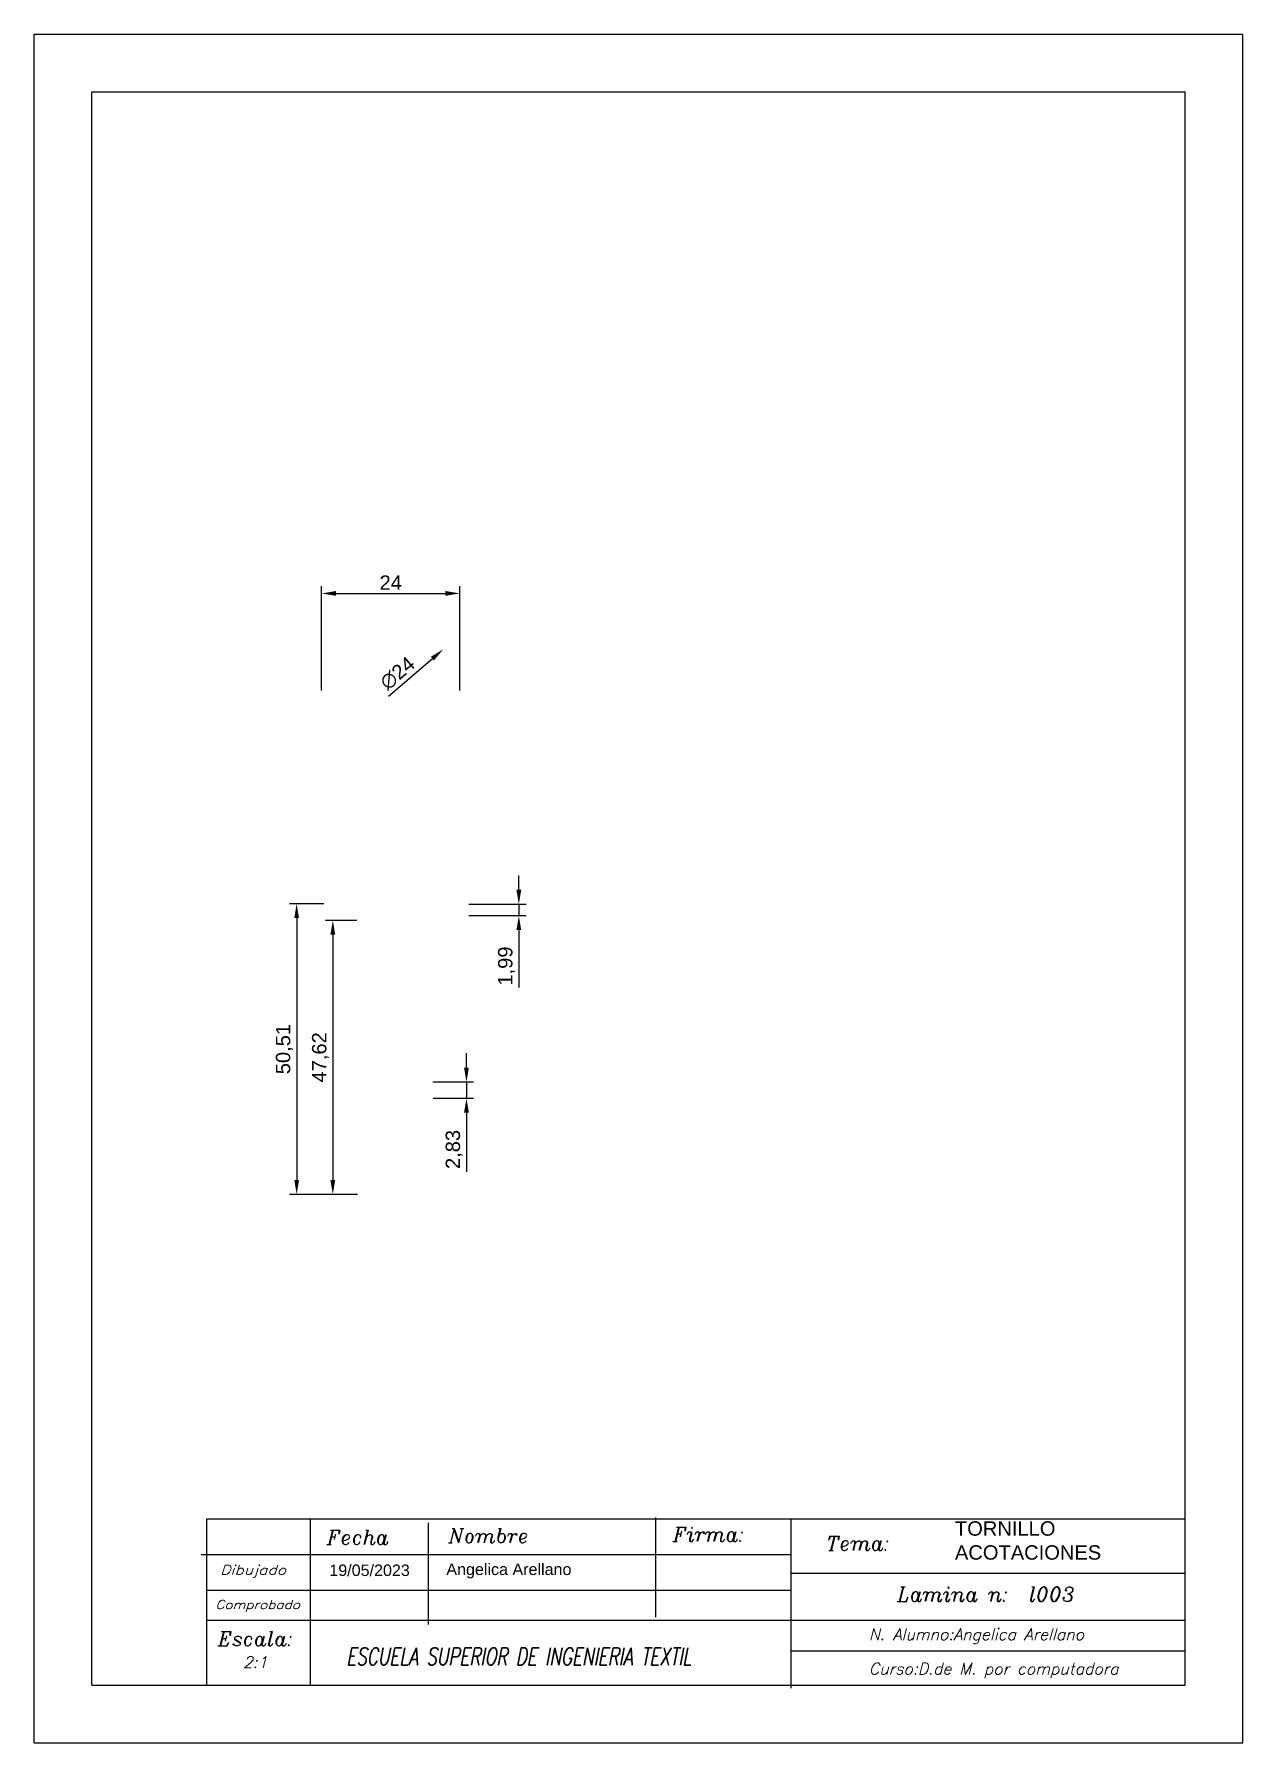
# Model space of a CAD drawing. Header units: millimetres. Extents: x 187 to 397, y 168 to 465.
import ezdxf
from ezdxf.enums import TextEntityAlignment as Align

# ---------------------------------------------------------------- set-up
doc = ezdxf.new("R2010")
doc.units = ezdxf.units.MM
doc.styles.add('ITALIC', font='italic', dxfattribs={"height": 2})
doc.styles.add('ITALICC', font='italicc', dxfattribs={"height": 3})
doc.styles.get("Standard").update_dxf_attribs({"font": 'arial.ttf'})
doc.dimstyles.new('ISO-25', dxfattribs={"dimtxt": 2.5, "dimasz": 2.5, "dimexe": 1.25, "dimexo": 0.625, "dimtad": 1, "dimtxsty": 'Standard', "dimcen": 2.5, "dimadec": 0, "dimazin": 0, "dimtfac": 1, "dimtmove": 0, "dimatfit": 3, "dimfxl": 1, "dimarcsym": 0})

# ---------------------------------------------------------------- blocks, each defined once
blk = doc.blocks.new('*D27')
at = {"color": 0, "lineweight": -2, "transparency": 16777216}
for p, q in [((271.31, 316.19), (271.31, 318.69)), ((262.64, 313.69), (272.56, 313.69)), ((271.31, 313.69), (271.31, 311.7)), ((262.64, 311.7), (272.56, 311.7)), ((271.31, 309.2), (271.31, 299.19))]:
    blk.add_line(p, q, dxfattribs=at)
at = {"color": 0, "transparency": 16777216}
for points in [[(270.89, 316.19), (271.73, 316.19), (271.31, 313.69)], [(270.89, 309.2), (271.73, 309.2), (271.31, 311.7)]]:
    blk.add_solid(points, dxfattribs=at)
at = {"layer": 'Defpoints', "color": 0, "transparency": 16777216}
for p in [(262.01, 313.69, 16.65), (262.01, 311.7, 16.49), (271.31, 311.7)]:
    blk.add_point(p, dxfattribs=at)
at = {"color": 0, "transparency": 16777216, "insert": (269.18, 302.94), "char_height": 2.5, "attachment_point": 5, "rotation": 90}
blk.add_mtext('1,99', dxfattribs=at)
blk = doc.blocks.new('*D29')
at = {"color": 0, "lineweight": -2, "transparency": 16777216}
for p, q in [((262.21, 285.29), (262.21, 287.79)), ((256.38, 282.79), (263.46, 282.79)), ((262.21, 282.79), (262.21, 279.96)), ((256.44, 279.96), (263.46, 279.96)), ((262.21, 277.46), (262.21, 267.17))]:
    blk.add_line(p, q, dxfattribs=at)
at = {"color": 0, "transparency": 16777216}
for points in [[(261.79, 285.29), (262.63, 285.29), (262.21, 282.79)], [(261.79, 277.46), (262.63, 277.46), (262.21, 279.96)]]:
    blk.add_solid(points, dxfattribs=at)
at = {"layer": 'Defpoints', "color": 0, "transparency": 16777216}
for p in [(255.75, 282.79, 15.68), (255.81, 279.96, 15.16), (262.21, 279.96)]:
    blk.add_point(p, dxfattribs=at)
at = {"color": 0, "transparency": 16777216, "insert": (260.08, 271.06), "char_height": 2.5, "attachment_point": 5, "rotation": 90}
blk.add_mtext('2,83', dxfattribs=at)
blk = doc.blocks.new('*D30')
at = {"color": 0, "lineweight": -2, "transparency": 16777216}
for p, q in [((243.14, 310.88), (237.74, 310.88)), ((238.99, 308.38), (238.99, 265.76)), ((243.29, 263.26), (237.74, 263.26))]:
    blk.add_line(p, q, dxfattribs=at)
at = {"color": 0, "transparency": 16777216}
for points in [[(238.57, 308.38), (239.41, 308.38), (238.99, 310.88)], [(238.57, 265.76), (239.41, 265.76), (238.99, 263.26)]]:
    blk.add_solid(points, dxfattribs=at)
at = {"layer": 'Defpoints', "color": 0, "transparency": 16777216}
for p in [(243.77, 310.88, 26.7), (238.99, 263.26), (243.91, 263.26, 12.66)]:
    blk.add_point(p, dxfattribs=at)
at = {"color": 0, "transparency": 16777216, "insert": (236.86, 287.07), "char_height": 2.5, "attachment_point": 5, "rotation": 90}
blk.add_mtext('47,62', dxfattribs=at)
blk = doc.blocks.new('*D31')
at = {"color": 0, "lineweight": -2, "transparency": 16777216}
for p, q in [((237.43, 313.77), (231.46, 313.77)), ((232.71, 311.27), (232.71, 265.76)), ((238.37, 263.26), (231.46, 263.26))]:
    blk.add_line(p, q, dxfattribs=at)
at = {"color": 0, "transparency": 16777216}
for points in [[(232.29, 311.27), (233.12, 311.27), (232.71, 313.77)], [(232.29, 265.76), (233.12, 265.76), (232.71, 263.26)]]:
    blk.add_solid(points, dxfattribs=at)
at = {"layer": 'Defpoints', "color": 0, "transparency": 16777216}
for p in [(238.05, 313.77, 15.69), (232.71, 263.26), (238.99, 263.26)]:
    blk.add_point(p, dxfattribs=at)
at = {"color": 0, "transparency": 16777216, "insert": (230.58, 288.51), "char_height": 2.5, "attachment_point": 5, "rotation": 90}
blk.add_mtext('50,51', dxfattribs=at)
blk = doc.blocks.new('*D34')
at = {"color": 0, "lineweight": -2, "transparency": 16777216}
blk.add_line((248.64, 349.88), (256.29, 356.38), dxfattribs=at)
at = {"color": 0, "transparency": 16777216}
blk.add_solid([(256.02, 356.7), (256.56, 356.07), (258.19, 358)], dxfattribs=at)
at = {"layer": 'Defpoints', "color": 0, "transparency": 16777216}
for p in [(258.19, 358), (239.91, 342.46)]:
    blk.add_point(p, dxfattribs=at)
at = {"color": 0, "transparency": 16777216, "insert": (250.23, 353.83), "char_height": 2.5, "attachment_point": 5, "rotation": 40.3645}
blk.add_mtext('∅24', dxfattribs=at)
blk = doc.blocks.new('*D35')
at = {"color": 0, "lineweight": -2, "transparency": 16777216}
for p, q in [((237.05, 350.86), (237.05, 368.96)), ((261.05, 350.86), (261.05, 368.96)), ((239.55, 367.71), (258.55, 367.71))]:
    blk.add_line(p, q, dxfattribs=at)
at = {"color": 0, "transparency": 16777216}
for points in [[(239.55, 368.13), (239.55, 367.29), (237.05, 367.71)], [(258.55, 368.13), (258.55, 367.29), (261.05, 367.71)]]:
    blk.add_solid(points, dxfattribs=at)
at = {"layer": 'Defpoints', "color": 0, "transparency": 16777216}
for p in [(261.05, 367.71), (237.05, 350.23), (261.05, 350.23)]:
    blk.add_point(p, dxfattribs=at)
at = {"color": 0, "transparency": 16777216, "insert": (249.05, 369.59), "char_height": 2.5, "attachment_point": 5}
blk.add_mtext('24', dxfattribs=at)

msp = doc.modelspace()

# ---------------------------------------------------------------- linework, layer by layer
for p, q in [((187.104, 464.921), (397.104, 464.921)), ((187.104, 167.921), (187.104, 464.921)), ((397.104, 167.921), (397.104, 464.921)), ((197.104, 454.921), (387.104, 454.921)), ((197.104, 177.921), (197.104, 454.921)), ((387.104, 177.921), (387.104, 454.921)), ((197.104, 177.921), (387.104, 177.921)), ((187.104, 167.921), (397.104, 167.921))]:
    msp.add_line(p, q)
at = {"color": 6}
for points in [[(217.104, 177.921), (217.104, 206.843), (387.104, 206.843)], [(235.104, 177.921), (235.104, 206.843)], [(255.604, 188.488), (255.604, 206.133)], [(295.104, 189.781), (295.104, 207.102)], [(318.622, 177.401), (318.622, 206.843)], [(318.622, 197.408), (387.104, 197.408)], [(217.104, 189.244), (387.104, 189.244)]]:
    msp.add_lwpolyline(points, dxfattribs=at)
for points in [[(216.104, 200.647), (318.622, 200.647)], [(217.104, 194.451), (318.622, 194.451)], [(318.622, 183.921), (387.104, 183.921)]]:
    msp.add_lwpolyline(points)

# ---------------------------------------------------------------- texts
at = {"style": 'ITALIC'}
for s, height, p in [('Nombre', 2.5, (259.097, 202.662)), ('Firma:', 2.5, (298.08, 202.916)), ('Fecha', 2.5, (237.965, 202.414)), ('Tema:', 2.5, (324.728, 201.366)), ('Lamina n:  l003', 2.5, (337.061, 192.51)), ('Escala:', 2.5, (219.026, 184.753)), ('N. Alumno:Angelica Arellano', 2, (332.142, 185.79)), ('2:1', 2, (223.369, 180.932)), ('Curso:D.de M. por computadora ', 2, (332.142, 179.806))]:
    msp.add_text(s, height=height, dxfattribs=at).set_placement(p)
for s, height, p, p2 in [('Dibujado', 1.6147, (219.437, 197.176), (230.894, 197.176)), ('Comprobado', 1.5432, (218.589, 191.192), (233.287, 191.192))]:
    msp.add_text(s, height=height, dxfattribs=at).set_placement(p, p2, align=Align.ALIGNED)
at = {"style": 'ITALICC', "width": 0.538171}
msp.add_text('ESCUELA SUPERIOR DE INGENIERIA TEXTIL', height=3, dxfattribs=at).set_placement((241.342, 181.434), (301.31, 181.434), align=Align.FIT)
at = {"attachment_point": 1}
for s, insert, char_height, width in [('TORNILLO ACOTACIONES ', (347.084, 206.428), 2.5, 24.13353), ('19/05/2023', (238.387, 198.915), 2, 22.72326), ('Angelica Arellano', (258.715, 199.089), 2, 22.72326)]:
    msp.add_mtext(s, dxfattribs=dict(at, insert=insert, char_height=char_height, width=width))

# ---------------------------------------------------------------- dimensions: what is measured, and where the dimension line sits
dim = msp.add_linear_dim(base=(261.05, 367.708), p1=(237.05, 350.232), p2=(261.05, 350.232), dimstyle='ISO-25')
dim.commit()
dim.dimension.update_dxf_attribs({"geometry": '*D35', "text_midpoint": (249.05, 369.589)})
dim = msp.add_diameter_dim_2p(p1=(239.906, 342.46), p2=(258.193, 358.004), dimstyle='ISO-25')
dim.commit()
dim.dimension.update_dxf_attribs({"geometry": '*D34', "text_midpoint": (251.51, 352.324), "dimtype": 163})
for base, p1, p2, picture, middle in [((271.311, 311.699), (262.012, 313.693, 16.646), (262.012, 311.699, 16.486), '*D27', (269.184, 302.942)), ((232.707, 263.259), (238.051, 313.77, 15.687), (238.991, 263.259), '*D31', (230.58, 288.514)), ((238.991, 263.259), (243.767, 310.882, 26.7), (243.912, 263.259, 12.656), '*D30', (236.863, 287.07)), ((262.2109, 279.9582), (255.7523, 282.7929, 15.6843), (255.8141, 279.9582, 15.1607), '*D29', (260.0835, 271.065))]:
    dim = msp.add_linear_dim(base=base, p1=p1, p2=p2, angle=90, dimstyle='ISO-25')
    dim.commit()
    dim.dimension.update_dxf_attribs({"geometry": picture, "text_midpoint": middle})

doc.saveas('drawing.dxf')
